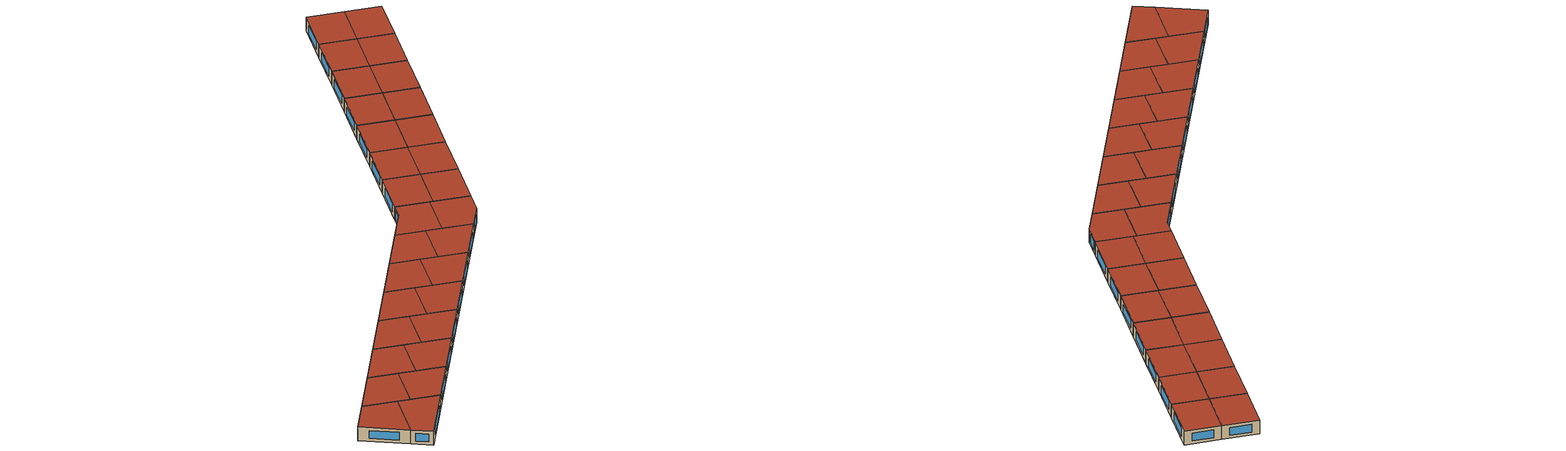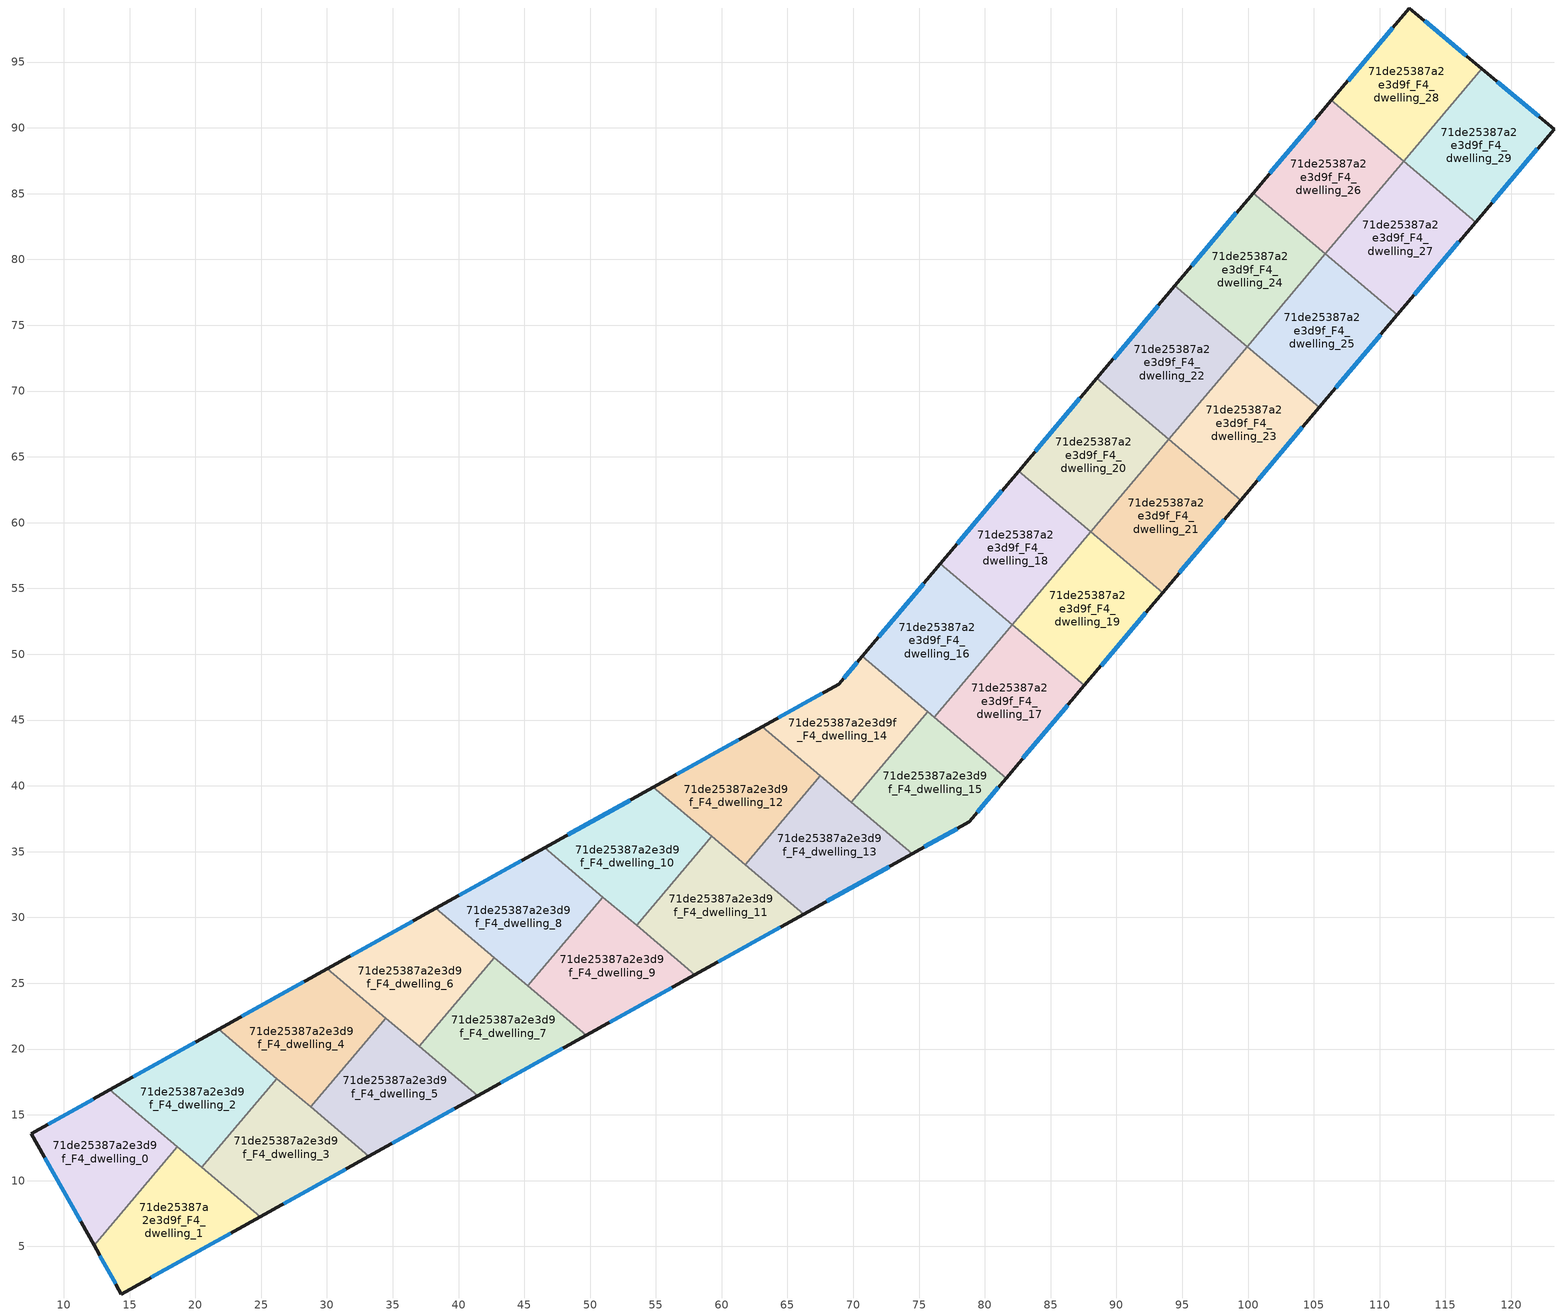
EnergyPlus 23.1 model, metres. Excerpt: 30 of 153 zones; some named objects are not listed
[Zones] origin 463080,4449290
71de25387a2e3d9f_F4_dwelling_0
 floor to 71de25387a2e3d9f_F3_dwelling_0 (EU_floor_Construction): 18.63,12.58 12.31,5.09 7.54,13.57 13.51,16.9 z12
 wall outside (EU_wall_Construction): 13.51,16.9 7.54,13.57 12.31,5.09 z12:15
 wall to 71de25387a2e3d9f_F4_dwelling_1 (EU_wall_Construction): 12.31,5.09 18.63,12.58 z12:15
 wall to 71de25387a2e3d9f_F4_dwelling_2 (EU_wall_Construction): 18.63,12.58 13.51,16.9 z12:15
 window (EU_Window_Construction): 8.56,11.75 11.29,6.9 / 12.23,16.18 8.82,14.28 z12.64:14.36
 roof outside (EU_roof_Construction): 12.31,5.09 18.63,12.58 13.51,16.9 7.54,13.57 z15
71de25387a2e3d9f_F4_dwelling_1
 floor to 71de25387a2e3d9f_F3_dwelling_1 (EU_floor_Construction): 24.93,7.26 14.39,1.38 12.31,5.09 18.63,12.58 z12
 wall outside (EU_wall_Construction): 12.31,5.09 14.39,1.38 24.93,7.26 z12:15
 wall to 71de25387a2e3d9f_F4_dwelling_3 (EU_wall_Construction): 24.93,7.26 20.5,11 z12:15
 wall to 71de25387a2e3d9f_F4_dwelling_2 (EU_wall_Construction): 20.5,11 18.63,12.58 z12:15
 window (EU_Window_Construction): 12.75,4.29 13.94,2.18 / 16.65,2.64 22.68,6 z12.64:14.36
 roof outside (EU_roof_Construction): 24.93,7.26 18.63,12.58 12.31,5.09 14.39,1.38 z15
71de25387a2e3d9f_F4_dwelling_10
 floor to 71de25387a2e3d9f_F3_dwelling_10 (EU_floor_Construction): 59.24,36.15 53.53,29.39 46.54,35.29 54.8,39.89 z12
 wall outside (EU_wall_Construction): 54.8,39.89 46.54,35.29 z12:15
 wall to 71de25387a2e3d9f_F4_dwelling_11 (EU_wall_Construction): 53.53,29.39 59.24,36.15 z12:15
 wall to 71de25387a2e3d9f_F4_dwelling_8 (EU_wall_Construction): 46.54,35.29 50.98,31.55 z12:15
 wall to 71de25387a2e3d9f_F4_dwelling_12 (EU_wall_Construction): 59.24,36.15 54.8,39.89 z12:15
 wall to 71de25387a2e3d9f_F4_dwelling_9 (EU_wall_Construction): 50.98,31.55 53.53,29.39 z12:15
 window (EU_Window_Construction): 53.03,38.9 48.31,36.28 z12.64:14.36
 roof outside (EU_roof_Construction): 53.53,29.39 59.24,36.15 54.8,39.89 46.54,35.29 z15
71de25387a2e3d9f_F4_dwelling_11
 floor to 71de25387a2e3d9f_F3_dwelling_11 (EU_floor_Construction): 66.22,30.25 57.97,25.66 53.53,29.39 59.24,36.15 z12
 wall outside (EU_wall_Construction): 57.97,25.66 66.22,30.25 z12:15
 wall to 71de25387a2e3d9f_F4_dwelling_9 (EU_wall_Construction): 53.53,29.39 57.97,25.66 z12:15
 wall to 71de25387a2e3d9f_F4_dwelling_13 (EU_wall_Construction): 66.22,30.25 61.79,33.99 z12:15
 wall to 71de25387a2e3d9f_F4_dwelling_12 (EU_wall_Construction): 61.79,33.99 59.24,36.15 z12:15
 window (EU_Window_Construction): 59.73,26.64 64.45,29.27 z12.64:14.36
 roof outside (EU_roof_Construction): 66.22,30.25 59.24,36.15 53.53,29.39 57.97,25.66 z15
71de25387a2e3d9f_F4_dwelling_12
 floor to 71de25387a2e3d9f_F3_dwelling_12 (EU_floor_Construction): 67.49,40.75 61.79,33.99 54.8,39.89 63.06,44.49 z12
 wall outside (EU_wall_Construction): 63.06,44.49 54.8,39.89 z12:15
 wall to 71de25387a2e3d9f_F4_dwelling_13 (EU_wall_Construction): 61.79,33.99 67.49,40.75 z12:15
 wall to 71de25387a2e3d9f_F4_dwelling_14 (EU_wall_Construction): 67.49,40.75 63.06,44.49 z12:15
 window (EU_Window_Construction): 61.29,43.5 56.57,40.88 z12.64:14.36
 roof outside (EU_roof_Construction): 61.79,33.99 67.49,40.75 63.06,44.49 54.8,39.89 z15
71de25387a2e3d9f_F4_dwelling_13
 floor to 71de25387a2e3d9f_F3_dwelling_13 (EU_floor_Construction): 74.48,34.86 66.22,30.25 61.79,33.99 67.49,40.75 z12
 wall outside (EU_wall_Construction): 66.22,30.25 74.48,34.86 z12:15
 wall to 71de25387a2e3d9f_F4_dwelling_15 (EU_wall_Construction): 74.48,34.86 69.86,38.75 z12:15
 wall to 71de25387a2e3d9f_F4_dwelling_14 (EU_wall_Construction): 69.86,38.75 67.49,40.75 z12:15
 window (EU_Window_Construction): 67.99,31.24 72.71,33.87 z12.64:14.36
 roof outside (EU_roof_Construction): 74.48,34.86 67.49,40.75 61.79,33.99 66.22,30.25 z15
71de25387a2e3d9f_F4_dwelling_14
 floor to 71de25387a2e3d9f_F3_dwelling_14 (EU_floor_Construction): 75.66,45.62 69.86,38.75 63.06,44.49 68.9,47.74 70.66,49.83 z12
 wall outside (EU_wall_Construction): 70.66,49.83 68.9,47.74 63.06,44.49 z12:15
 wall to 71de25387a2e3d9f_F4_dwelling_15 (EU_wall_Construction): 69.86,38.75 75.66,45.62 z12:15
 wall to 71de25387a2e3d9f_F4_dwelling_16 (EU_wall_Construction): 75.66,45.62 70.66,49.83 z12:15
 window (EU_Window_Construction): 67.65,47.04 64.31,45.19 / 70.29,49.38 69.27,48.19 z12.64:14.36
 roof outside (EU_roof_Construction): 69.86,38.75 75.66,45.62 70.66,49.83 68.9,47.74 63.06,44.49 z15
71de25387a2e3d9f_F4_dwelling_15
 floor to 71de25387a2e3d9f_F3_dwelling_15 (EU_floor_Construction): 81.62,40.59 78.81,37.27 74.48,34.86 69.86,38.75 75.66,45.62 z12
 wall outside (EU_wall_Construction): 74.48,34.86 78.81,37.27 81.62,40.59 z12:15
 wall to 71de25387a2e3d9f_F4_dwelling_17 (EU_wall_Construction): 81.62,40.59 76.14,45.21 z12:15
 wall to 71de25387a2e3d9f_F4_dwelling_16 (EU_wall_Construction): 76.14,45.21 75.65,45.62 z12:15
 window (EU_Window_Construction): 75.41,35.37 77.88,36.75 / 79.41,37.98 81.02,39.88 z12.64:14.36
 roof outside (EU_roof_Construction): 78.81,37.27 81.62,40.59 75.66,45.62 69.86,38.75 74.48,34.86 z15
71de25387a2e3d9f_F4_dwelling_16
 floor to 71de25387a2e3d9f_F3_dwelling_16 (EU_floor_Construction): 82.09,52.26 76.14,45.21 70.66,49.83 76.61,56.88 z12
 wall outside (EU_wall_Construction): 76.61,56.88 70.66,49.83 z12:15
 wall to 71de25387a2e3d9f_F4_dwelling_17 (EU_wall_Construction): 76.14,45.21 82.09,52.26 z12:15
 wall to 71de25387a2e3d9f_F4_dwelling_18 (EU_wall_Construction): 82.09,52.26 76.61,56.88 z12:15
 window (EU_Window_Construction): 75.34,55.37 71.94,51.34 z12.64:14.36
 roof outside (EU_roof_Construction): 76.14,45.21 82.09,52.26 76.61,56.88 70.66,49.83 z15
71de25387a2e3d9f_F4_dwelling_17
 floor to 71de25387a2e3d9f_F3_dwelling_17 (EU_floor_Construction): 87.57,47.63 81.62,40.59 76.14,45.21 82.09,52.26 z12
 wall outside (EU_wall_Construction): 81.62,40.59 87.57,47.63 z12:15
 wall to 71de25387a2e3d9f_F4_dwelling_19 (EU_wall_Construction): 87.57,47.63 82.09,52.25 z12:15
 window (EU_Window_Construction): 82.89,42.1 86.29,46.12 z12.64:14.36
 roof outside (EU_roof_Construction): 81.62,40.59 87.57,47.63 82.09,52.26 76.14,45.21 z15
71de25387a2e3d9f_F4_dwelling_18
 floor to 71de25387a2e3d9f_F3_dwelling_18 (EU_floor_Construction): 88.03,59.3 82.09,52.25 76.61,56.88 82.55,63.92 z12
 wall outside (EU_wall_Construction): 82.55,63.92 76.61,56.88 z12:15
 wall to 71de25387a2e3d9f_F4_dwelling_19 (EU_wall_Construction): 82.09,52.25 88.03,59.3 z12:15
 wall to 71de25387a2e3d9f_F4_dwelling_20 (EU_wall_Construction): 88.03,59.3 82.55,63.92 z12:15
 window (EU_Window_Construction): 81.28,62.41 77.88,58.38 z12.64:14.36
 roof outside (EU_roof_Construction): 82.09,52.25 88.03,59.3 82.55,63.92 76.61,56.88 z15
71de25387a2e3d9f_F4_dwelling_19
 floor to 71de25387a2e3d9f_F3_dwelling_19 (EU_floor_Construction): 93.51,54.68 87.57,47.63 82.09,52.25 88.03,59.3 z12
 wall outside (EU_wall_Construction): 87.57,47.63 93.51,54.68 z12:15
 wall to 71de25387a2e3d9f_F4_dwelling_21 (EU_wall_Construction): 93.51,54.68 88.03,59.3 z12:15
 window (EU_Window_Construction): 88.84,49.14 92.24,53.17 z12.64:14.36
 roof outside (EU_roof_Construction): 87.57,47.63 93.51,54.68 88.03,59.3 82.09,52.25 z15
71de25387a2e3d9f_F4_dwelling_2
 floor to 71de25387a2e3d9f_F3_dwelling_2 (EU_floor_Construction): 26.2,17.75 20.5,11 13.51,16.9 21.77,21.49 z12
 wall outside (EU_wall_Construction): 21.77,21.49 13.51,16.9 z12:15
 wall to 71de25387a2e3d9f_F4_dwelling_3 (EU_wall_Construction): 20.5,11 26.2,17.75 z12:15
 wall to 71de25387a2e3d9f_F4_dwelling_4 (EU_wall_Construction): 26.2,17.75 21.77,21.49 z12:15
 window (EU_Window_Construction): 20,20.51 15.28,17.88 z12.64:14.36
 roof outside (EU_roof_Construction): 20.5,11 26.2,17.75 21.77,21.49 13.51,16.9 z15
71de25387a2e3d9f_F4_dwelling_20
 floor to 71de25387a2e3d9f_F3_dwelling_20 (EU_floor_Construction): 93.98,66.34 88.03,59.3 82.55,63.92 88.5,70.96 z12
 wall outside (EU_wall_Construction): 88.5,70.96 82.55,63.92 z12:15
 wall to 71de25387a2e3d9f_F4_dwelling_21 (EU_wall_Construction): 88.03,59.3 93.98,66.34 z12:15
 wall to 71de25387a2e3d9f_F4_dwelling_22 (EU_wall_Construction): 93.98,66.34 88.5,70.96 z12:15
 window (EU_Window_Construction): 87.23,69.45 83.83,65.43 z12.64:14.36
 roof outside (EU_roof_Construction): 88.03,59.3 93.98,66.34 88.5,70.96 82.55,63.92 z15
71de25387a2e3d9f_F4_dwelling_21
 floor to 71de25387a2e3d9f_F3_dwelling_21 (EU_floor_Construction): 99.46,61.72 93.51,54.68 88.03,59.3 93.98,66.34 z12
 wall outside (EU_wall_Construction): 93.51,54.68 99.46,61.72 z12:15
 wall to 71de25387a2e3d9f_F4_dwelling_23 (EU_wall_Construction): 99.46,61.72 93.98,66.34 z12:15
 window (EU_Window_Construction): 94.78,56.18 98.18,60.21 z12.64:14.36
 roof outside (EU_roof_Construction): 93.51,54.68 99.46,61.72 93.98,66.34 88.03,59.3 z15
71de25387a2e3d9f_F4_dwelling_22
 floor to 71de25387a2e3d9f_F3_dwelling_22 (EU_floor_Construction): 99.92,73.38 93.98,66.34 88.5,70.96 94.45,78 z12
 wall outside (EU_wall_Construction): 94.45,78 88.5,70.96 z12:15
 wall to 71de25387a2e3d9f_F4_dwelling_23 (EU_wall_Construction): 93.98,66.34 99.92,73.38 z12:15
 wall to 71de25387a2e3d9f_F4_dwelling_24 (EU_wall_Construction): 99.92,73.38 94.45,78 z12:15
 window (EU_Window_Construction): 93.17,76.5 89.77,72.47 z12.64:14.36
 roof outside (EU_roof_Construction): 93.98,66.34 99.92,73.38 94.45,78 88.5,70.96 z15
71de25387a2e3d9f_F4_dwelling_23
 floor to 71de25387a2e3d9f_F3_dwelling_23 (EU_floor_Construction): 105.4,68.76 99.46,61.72 93.98,66.34 99.92,73.38 z12
 wall outside (EU_wall_Construction): 99.46,61.72 105.4,68.76 z12:15
 wall to 71de25387a2e3d9f_F4_dwelling_25 (EU_wall_Construction): 105.4,68.76 99.92,73.38 z12:15
 window (EU_Window_Construction): 100.73,63.23 104.13,67.25 z12.64:14.36
 roof outside (EU_roof_Construction): 99.46,61.72 105.4,68.76 99.92,73.38 93.98,66.34 z15
71de25387a2e3d9f_F4_dwelling_24
 floor to 71de25387a2e3d9f_F3_dwelling_24 (EU_floor_Construction): 105.87,80.42 99.92,73.38 94.45,78 100.39,85.05 z12
 wall outside (EU_wall_Construction): 100.39,85.05 94.45,78 z12:15
 wall to 71de25387a2e3d9f_F4_dwelling_25 (EU_wall_Construction): 99.92,73.38 105.87,80.42 z12:15
 wall to 71de25387a2e3d9f_F4_dwelling_26 (EU_wall_Construction): 105.87,80.42 100.39,85.05 z12:15
 window (EU_Window_Construction): 99.12,83.54 95.72,79.51 z12.64:14.36
 roof outside (EU_roof_Construction): 99.92,73.38 105.87,80.42 100.39,85.05 94.45,78 z15
71de25387a2e3d9f_F4_dwelling_25
 floor to 71de25387a2e3d9f_F3_dwelling_25 (EU_floor_Construction): 111.34,75.8 105.4,68.76 99.92,73.38 105.87,80.42 z12
 wall outside (EU_wall_Construction): 105.4,68.76 111.34,75.8 z12:15
 wall to 71de25387a2e3d9f_F4_dwelling_27 (EU_wall_Construction): 111.34,75.8 105.87,80.42 z12:15
 window (EU_Window_Construction): 106.67,70.27 110.07,74.29 z12.64:14.36
 roof outside (EU_roof_Construction): 105.4,68.76 111.34,75.8 105.87,80.42 99.92,73.38 z15
71de25387a2e3d9f_F4_dwelling_26
 floor to 71de25387a2e3d9f_F3_dwelling_26 (EU_floor_Construction): 111.81,87.47 105.87,80.42 100.39,85.05 106.33,92.09 z12
 wall outside (EU_wall_Construction): 106.33,92.09 100.39,85.05 z12:15
 wall to 71de25387a2e3d9f_F4_dwelling_27 (EU_wall_Construction): 105.87,80.42 111.81,87.47 z12:15
 wall to 71de25387a2e3d9f_F4_dwelling_28 (EU_wall_Construction): 111.81,87.47 106.33,92.09 z12:15
 window (EU_Window_Construction): 105.06,90.58 101.66,86.55 z12.64:14.36
 roof outside (EU_roof_Construction): 105.87,80.42 111.81,87.47 106.33,92.09 100.39,85.05 z15
71de25387a2e3d9f_F4_dwelling_27
 floor to 71de25387a2e3d9f_F3_dwelling_27 (EU_floor_Construction): 117.29,82.84 111.34,75.8 105.87,80.42 111.81,87.47 z12
 wall outside (EU_wall_Construction): 111.34,75.8 117.29,82.84 z12:15
 wall to 71de25387a2e3d9f_F4_dwelling_29 (EU_wall_Construction): 117.29,82.84 111.82,87.46 z12:15
 wall to 71de25387a2e3d9f_F4_dwelling_28 (EU_wall_Construction): 111.82,87.46 111.81,87.47 z12:15
 window (EU_Window_Construction): 112.62,77.31 116.02,81.33 z12.64:14.36
 roof outside (EU_roof_Construction): 111.34,75.8 117.29,82.84 111.81,87.47 105.87,80.42 z15
71de25387a2e3d9f_F4_dwelling_28
 floor to 71de25387a2e3d9f_F3_dwelling_28 (EU_floor_Construction): 117.77,94.5 111.82,87.46 106.33,92.09 112.26,99.11 z12
 wall outside (EU_wall_Construction): 117.77,94.5 112.26,99.11 106.33,92.09 z12:15
 wall to 71de25387a2e3d9f_F4_dwelling_29 (EU_wall_Construction): 111.82,87.46 117.77,94.5 z12:15
 window (EU_Window_Construction): 116.59,95.49 113.44,98.12 / 110.99,97.6 107.6,93.59 z12.64:14.36
 roof outside (EU_roof_Construction): 111.82,87.46 117.77,94.5 112.26,99.11 106.33,92.09 z15
71de25387a2e3d9f_F4_dwelling_29
 floor to 71de25387a2e3d9f_F3_dwelling_29 (EU_floor_Construction): 123.25,89.91 117.29,82.84 111.82,87.46 117.77,94.5 z12
 wall outside (EU_wall_Construction): 117.29,82.84 123.25,89.91 117.77,94.5 z12:15
 window (EU_Window_Construction): 122.08,90.89 118.94,93.52 / 118.57,84.36 121.98,88.39 z12.64:14.36
 roof outside (EU_roof_Construction): 117.29,82.84 123.25,89.91 117.77,94.5 111.82,87.46 z15
71de25387a2e3d9f_F4_dwelling_3
 floor to 71de25387a2e3d9f_F3_dwelling_3 (EU_floor_Construction): 33.19,11.86 24.93,7.26 20.5,11 26.2,17.75 z12
 wall outside (EU_wall_Construction): 24.93,7.26 33.19,11.86 z12:15
 wall to 71de25387a2e3d9f_F4_dwelling_5 (EU_wall_Construction): 33.19,11.86 28.76,15.6 z12:15
 wall to 71de25387a2e3d9f_F4_dwelling_4 (EU_wall_Construction): 28.76,15.6 26.2,17.75 z12:15
 window (EU_Window_Construction): 26.7,8.24 31.42,10.87 z12.64:14.36
 roof outside (EU_roof_Construction): 33.19,11.86 26.2,17.75 20.5,11 24.93,7.26 z15
71de25387a2e3d9f_F4_dwelling_4
 floor to 71de25387a2e3d9f_F3_dwelling_4 (EU_floor_Construction): 34.46,22.35 28.76,15.6 21.77,21.49 30.03,26.09 z12
 wall outside (EU_wall_Construction): 30.03,26.09 21.77,21.49 z12:15
 wall to 71de25387a2e3d9f_F4_dwelling_5 (EU_wall_Construction): 28.76,15.6 34.46,22.35 z12:15
 wall to 71de25387a2e3d9f_F4_dwelling_6 (EU_wall_Construction): 34.46,22.35 30.03,26.09 z12:15
 window (EU_Window_Construction): 28.26,25.11 23.54,22.48 z12.64:14.36
 roof outside (EU_roof_Construction): 28.76,15.6 34.46,22.35 30.03,26.09 21.77,21.49 z15
71de25387a2e3d9f_F4_dwelling_5
 floor to 71de25387a2e3d9f_F3_dwelling_5 (EU_floor_Construction): 41.45,16.46 33.19,11.86 28.76,15.6 34.46,22.35 z12
 wall outside (EU_wall_Construction): 33.19,11.86 41.45,16.46 z12:15
 wall to 71de25387a2e3d9f_F4_dwelling_7 (EU_wall_Construction): 41.45,16.46 37.02,20.2 z12:15
 wall to 71de25387a2e3d9f_F4_dwelling_6 (EU_wall_Construction): 37.02,20.2 34.46,22.35 z12:15
 window (EU_Window_Construction): 34.96,12.84 39.68,15.47 z12.64:14.36
 roof outside (EU_roof_Construction): 41.45,16.46 34.46,22.35 28.76,15.6 33.19,11.86 z15
71de25387a2e3d9f_F4_dwelling_6
 floor to 71de25387a2e3d9f_F3_dwelling_6 (EU_floor_Construction): 42.72,26.95 37.02,20.2 30.03,26.09 38.29,30.69 z12
 wall outside (EU_wall_Construction): 38.29,30.69 30.03,26.09 z12:15
 wall to 71de25387a2e3d9f_F4_dwelling_7 (EU_wall_Construction): 37.02,20.2 42.72,26.95 z12:15
 wall to 71de25387a2e3d9f_F4_dwelling_8 (EU_wall_Construction): 42.72,26.95 38.29,30.69 z12:15
 window (EU_Window_Construction): 36.52,29.71 31.8,27.08 z12.64:14.36
 roof outside (EU_roof_Construction): 37.02,20.2 42.72,26.95 38.29,30.69 30.03,26.09 z15
71de25387a2e3d9f_F4_dwelling_7
 floor to 71de25387a2e3d9f_F3_dwelling_7 (EU_floor_Construction): 49.71,21.06 41.45,16.46 37.02,20.2 42.72,26.95 z12
 wall outside (EU_wall_Construction): 41.45,16.46 49.71,21.06 z12:15
 wall to 71de25387a2e3d9f_F4_dwelling_9 (EU_wall_Construction): 49.71,21.06 45.27,24.79 z12:15
 wall to 71de25387a2e3d9f_F4_dwelling_8 (EU_wall_Construction): 45.28,24.79 42.72,26.95 z12:15
 window (EU_Window_Construction): 43.22,17.44 47.94,20.07 z12.64:14.36
 roof outside (EU_roof_Construction): 49.71,21.06 42.72,26.95 37.02,20.2 41.45,16.46 z15
71de25387a2e3d9f_F4_dwelling_8
 floor to 71de25387a2e3d9f_F3_dwelling_8 (EU_floor_Construction): 50.98,31.55 45.28,24.79 38.29,30.69 46.54,35.29 z12
 wall outside (EU_wall_Construction): 46.54,35.29 38.29,30.69 z12:15
 wall to 71de25387a2e3d9f_F4_dwelling_9 (EU_wall_Construction): 45.28,24.79 50.98,31.55 z12:15
 window (EU_Window_Construction): 44.78,34.31 40.06,31.68 z12.64:14.36
 roof outside (EU_roof_Construction): 45.28,24.79 50.98,31.55 46.54,35.29 38.29,30.69 z15
71de25387a2e3d9f_F4_dwelling_9
 floor to 71de25387a2e3d9f_F3_dwelling_9 (EU_floor_Construction): 57.97,25.66 49.71,21.06 45.28,24.79 50.98,31.55 z12
 wall outside (EU_wall_Construction): 49.71,21.06 57.97,25.66 z12:15
 window (EU_Window_Construction): 51.48,22.04 56.2,24.67 z12.64:14.36
 roof outside (EU_roof_Construction): 57.97,25.66 50.98,31.55 45.28,24.79 49.71,21.06 z15
[Building]
EU S2 Campaign: North Axis=0; Terrain=City; Solar Distribution=FullExterior
[Site:Location]
Yerevan-Zvartnots.Intl.AP: Latitude=40.15; Longitude=44.383; Time Zone=4; Elevation=854
[SizingPeriod:WeatherFileDays]
AnnualSizingPeriod: Begin Month=1; Begin Day of Month=1; End Month=12; End Day of Month=31; Day of Week for Start Day=Monday; Use Weather File Daylight Saving Period=No; Use Weather File Rain and Snow Indicators=No
[MATERIAL]
EU_InternalMass_Material: Roughness=MediumRough; Thickness=0.1; Conductivity=1; Density=1800; Specific Heat=900; Thermal Absorptance=0.9; Solar Absorptance=0.7; Visible Absorptance=0.7
[MATERIAL:NOMASS] Roughness=MediumRough; Thermal Absorptance=0.9; Solar Absorptance=0.7; Visible Absorptance=0.7
Name | Thermal Resistance
EU_wall_NoMass | 1.05043
EU_roof_NoMass | 1.45357
EU_floor_NoMass | 0.478065
[WINDOWMATERIAL:SIMPLEGLAZINGSYSTEM]
EU_Window_SimpleGlazing: UFactor=2.5566; Solar Heat Gain Coefficient=0.75; Visible Transmittance=0.75
[CONSTRUCTION]
EU_wall_Construction: EU_wall_NoMass
EU_roof_Construction: EU_roof_NoMass
EU_floor_Construction: EU_floor_NoMass
EU_Window_Construction: EU_Window_SimpleGlazing
EU_InternalMass_Construction: EU_InternalMass_Material
[ZONE] Type=1; Multiplier=1; Ceiling Height=autocalculate; Floor Area=autocalculate; Part of Total Floor Area=Yes
Name | Volume
71de25387a2e3d9f_F4_dwelling_0 | 198.166
71de25387a2e3d9f_F4_dwelling_1; 71de25387a2e3d9f_F4_dwelling_8; 71de25387a2e3d9f_F4_dwelling_9 | 198.153
71de25387a2e3d9f_F4_dwelling_10 | 198.168
71de25387a2e3d9f_F4_dwelling_11 | 198.151
71de25387a2e3d9f_F4_dwelling_12 | 198.15
71de25387a2e3d9f_F4_dwelling_13; 71de25387a2e3d9f_F4_dwelling_7 | 198.135
71de25387a2e3d9f_F4_dwelling_14; 71de25387a2e3d9f_F4_dwelling_24 | 198.144
71de25387a2e3d9f_F4_dwelling_15 | 198.145
71de25387a2e3d9f_F4_dwelling_16 | 198.121
71de25387a2e3d9f_F4_dwelling_17 | 198.178
71de25387a2e3d9f_F4_dwelling_18; 71de25387a2e3d9f_F4_dwelling_19; 71de25387a2e3d9f_F4_dwelling_2; 71de25387a2e3d9f_F4_dwelling_20; 71de25387a2e3d9f_F4_dwelling_21 | 198.16
71de25387a2e3d9f_F4_dwelling_22 | 198.164
71de25387a2e3d9f_F4_dwelling_23 | 198.161
71de25387a2e3d9f_F4_dwelling_25 | 198.152
71de25387a2e3d9f_F4_dwelling_26 | 198.13
71de25387a2e3d9f_F4_dwelling_27 | 198.165
71de25387a2e3d9f_F4_dwelling_28 | 198.157
71de25387a2e3d9f_F4_dwelling_29 | 198.149
71de25387a2e3d9f_F4_dwelling_3 | 198.142
71de25387a2e3d9f_F4_dwelling_4 | 198.156
71de25387a2e3d9f_F4_dwelling_5; 71de25387a2e3d9f_F4_dwelling_6 | 198.155
[INTERNALMASS] Construction=EU_InternalMass_Construction
Name | Zone or ZoneList | Surface Area
71de25387a2e3d9f_F4_dwelling_0_EU_InternalMass | 71de25387a2e3d9f_F4_dwelling_0 | 66.0557
71de25387a2e3d9f_F4_dwelling_1_EU_InternalMass | 71de25387a2e3d9f_F4_dwelling_1 | 66.0489
71de25387a2e3d9f_F4_dwelling_2_EU_InternalMass | 71de25387a2e3d9f_F4_dwelling_2 | 66.0531
71de25387a2e3d9f_F4_dwelling_3_EU_InternalMass | 71de25387a2e3d9f_F4_dwelling_3 | 66.0464
71de25387a2e3d9f_F4_dwelling_4_EU_InternalMass | 71de25387a2e3d9f_F4_dwelling_4 | 66.0541
71de25387a2e3d9f_F4_dwelling_5_EU_InternalMass | 71de25387a2e3d9f_F4_dwelling_5 | 66.0515
71de25387a2e3d9f_F4_dwelling_6_EU_InternalMass | 71de25387a2e3d9f_F4_dwelling_6 | 66.0507
71de25387a2e3d9f_F4_dwelling_7_EU_InternalMass | 71de25387a2e3d9f_F4_dwelling_7 | 66.0472
71de25387a2e3d9f_F4_dwelling_8_EU_InternalMass | 71de25387a2e3d9f_F4_dwelling_8 | 66.0531
71de25387a2e3d9f_F4_dwelling_9_EU_InternalMass | 71de25387a2e3d9f_F4_dwelling_9 | 66.049
71de25387a2e3d9f_F4_dwelling_10_EU_InternalMass | 71de25387a2e3d9f_F4_dwelling_10 | 66.0572
71de25387a2e3d9f_F4_dwelling_11_EU_InternalMass | 71de25387a2e3d9f_F4_dwelling_11 | 66.0488
71de25387a2e3d9f_F4_dwelling_12_EU_InternalMass | 71de25387a2e3d9f_F4_dwelling_12 | 66.05
71de25387a2e3d9f_F4_dwelling_13_EU_InternalMass | 71de25387a2e3d9f_F4_dwelling_13 | 66.0451
71de25387a2e3d9f_F4_dwelling_14_EU_InternalMass | 71de25387a2e3d9f_F4_dwelling_14 | 66.0475
71de25387a2e3d9f_F4_dwelling_15_EU_InternalMass | 71de25387a2e3d9f_F4_dwelling_15 | 66.0476
71de25387a2e3d9f_F4_dwelling_16_EU_InternalMass | 71de25387a2e3d9f_F4_dwelling_16 | 66.04
71de25387a2e3d9f_F4_dwelling_17_EU_InternalMass | 71de25387a2e3d9f_F4_dwelling_17 | 66.0593
71de25387a2e3d9f_F4_dwelling_18_EU_InternalMass | 71de25387a2e3d9f_F4_dwelling_18 | 66.053
71de25387a2e3d9f_F4_dwelling_19_EU_InternalMass | 71de25387a2e3d9f_F4_dwelling_19 | 66.05
71de25387a2e3d9f_F4_dwelling_20_EU_InternalMass | 71de25387a2e3d9f_F4_dwelling_20 | 66.05
71de25387a2e3d9f_F4_dwelling_21_EU_InternalMass | 71de25387a2e3d9f_F4_dwelling_21 | 66.0553
71de25387a2e3d9f_F4_dwelling_22_EU_InternalMass | 71de25387a2e3d9f_F4_dwelling_22 | 66.053
71de25387a2e3d9f_F4_dwelling_23_EU_InternalMass | 71de25387a2e3d9f_F4_dwelling_23 | 66.0535
71de25387a2e3d9f_F4_dwelling_24_EU_InternalMass | 71de25387a2e3d9f_F4_dwelling_24 | 66.0467
71de25387a2e3d9f_F4_dwelling_25_EU_InternalMass | 71de25387a2e3d9f_F4_dwelling_25 | 66.0519
71de25387a2e3d9f_F4_dwelling_26_EU_InternalMass | 71de25387a2e3d9f_F4_dwelling_26 | 66.0449
71de25387a2e3d9f_F4_dwelling_27_EU_InternalMass | 71de25387a2e3d9f_F4_dwelling_27 | 66.0567
71de25387a2e3d9f_F4_dwelling_28_EU_InternalMass | 71de25387a2e3d9f_F4_dwelling_28 | 66.0533
71de25387a2e3d9f_F4_dwelling_29_EU_InternalMass | 71de25387a2e3d9f_F4_dwelling_29 | 66.05
[OTHEREQUIPMENT] Fuel Type=Electricity; Design Level Calculation Method=Watts/Area; Power per Zone Floor Area=1; Fraction Latent=0; Fraction Radiant=0; Fraction Lost=0; Carbon Dioxide Generation Rate=0; EndUse Subcategory=EU_Step8_InternalGains
Name | Zone or ZoneList or Space or SpaceList | Schedule
EU_Step8_InternalGain_71de25387a2e3d9f_F4_dwelling_0_f000 | 71de25387a2e3d9f_F4_dwelling_0 | EU_Step8_GainSchedule_71de25387a2e3d9f_F4_dwelling_0_f000
EU_Step8_InternalGain_71de25387a2e3d9f_F4_dwelling_1_f000 | 71de25387a2e3d9f_F4_dwelling_1 | EU_Step8_GainSchedule_71de25387a2e3d9f_F4_dwelling_1_f000
EU_Step8_InternalGain_71de25387a2e3d9f_F4_dwelling_2_f000 | 71de25387a2e3d9f_F4_dwelling_2 | EU_Step8_GainSchedule_71de25387a2e3d9f_F4_dwelling_2_f000
EU_Step8_InternalGain_71de25387a2e3d9f_F4_dwelling_3_f000 | 71de25387a2e3d9f_F4_dwelling_3 | EU_Step8_GainSchedule_71de25387a2e3d9f_F4_dwelling_3_f000
EU_Step8_InternalGain_71de25387a2e3d9f_F4_dwelling_4_f000 | 71de25387a2e3d9f_F4_dwelling_4 | EU_Step8_GainSchedule_71de25387a2e3d9f_F4_dwelling_4_f000
EU_Step8_InternalGain_71de25387a2e3d9f_F4_dwelling_5_f000 | 71de25387a2e3d9f_F4_dwelling_5 | EU_Step8_GainSchedule_71de25387a2e3d9f_F4_dwelling_5_f000
EU_Step8_InternalGain_71de25387a2e3d9f_F4_dwelling_6_f000 | 71de25387a2e3d9f_F4_dwelling_6 | EU_Step8_GainSchedule_71de25387a2e3d9f_F4_dwelling_6_f000
EU_Step8_InternalGain_71de25387a2e3d9f_F4_dwelling_7_f000 | 71de25387a2e3d9f_F4_dwelling_7 | EU_Step8_GainSchedule_71de25387a2e3d9f_F4_dwelling_7_f000
EU_Step8_InternalGain_71de25387a2e3d9f_F4_dwelling_8_f000 | 71de25387a2e3d9f_F4_dwelling_8 | EU_Step8_GainSchedule_71de25387a2e3d9f_F4_dwelling_8_f000
EU_Step8_InternalGain_71de25387a2e3d9f_F4_dwelling_9_f000 | 71de25387a2e3d9f_F4_dwelling_9 | EU_Step8_GainSchedule_71de25387a2e3d9f_F4_dwelling_9_f000
EU_Step8_InternalGain_71de25387a2e3d9f_F4_dwelling_10_f000 | 71de25387a2e3d9f_F4_dwelling_10 | EU_Step8_GainSchedule_71de25387a2e3d9f_F4_dwelling_10_f000
EU_Step8_InternalGain_71de25387a2e3d9f_F4_dwelling_11_f000 | 71de25387a2e3d9f_F4_dwelling_11 | EU_Step8_GainSchedule_71de25387a2e3d9f_F4_dwelling_11_f000
EU_Step8_InternalGain_71de25387a2e3d9f_F4_dwelling_12_f000 | 71de25387a2e3d9f_F4_dwelling_12 | EU_Step8_GainSchedule_71de25387a2e3d9f_F4_dwelling_12_f000
EU_Step8_InternalGain_71de25387a2e3d9f_F4_dwelling_13_f000 | 71de25387a2e3d9f_F4_dwelling_13 | EU_Step8_GainSchedule_71de25387a2e3d9f_F4_dwelling_13_f000
EU_Step8_InternalGain_71de25387a2e3d9f_F4_dwelling_14_f000 | 71de25387a2e3d9f_F4_dwelling_14 | EU_Step8_GainSchedule_71de25387a2e3d9f_F4_dwelling_14_f000
EU_Step8_InternalGain_71de25387a2e3d9f_F4_dwelling_15_f000 | 71de25387a2e3d9f_F4_dwelling_15 | EU_Step8_GainSchedule_71de25387a2e3d9f_F4_dwelling_15_f000
EU_Step8_InternalGain_71de25387a2e3d9f_F4_dwelling_16_f000 | 71de25387a2e3d9f_F4_dwelling_16 | EU_Step8_GainSchedule_71de25387a2e3d9f_F4_dwelling_16_f000
EU_Step8_InternalGain_71de25387a2e3d9f_F4_dwelling_17_f000 | 71de25387a2e3d9f_F4_dwelling_17 | EU_Step8_GainSchedule_71de25387a2e3d9f_F4_dwelling_17_f000
EU_Step8_InternalGain_71de25387a2e3d9f_F4_dwelling_18_f000 | 71de25387a2e3d9f_F4_dwelling_18 | EU_Step8_GainSchedule_71de25387a2e3d9f_F4_dwelling_18_f000
EU_Step8_InternalGain_71de25387a2e3d9f_F4_dwelling_19_f000 | 71de25387a2e3d9f_F4_dwelling_19 | EU_Step8_GainSchedule_71de25387a2e3d9f_F4_dwelling_19_f000
EU_Step8_InternalGain_71de25387a2e3d9f_F4_dwelling_20_f000 | 71de25387a2e3d9f_F4_dwelling_20 | EU_Step8_GainSchedule_71de25387a2e3d9f_F4_dwelling_20_f000
EU_Step8_InternalGain_71de25387a2e3d9f_F4_dwelling_21_f000 | 71de25387a2e3d9f_F4_dwelling_21 | EU_Step8_GainSchedule_71de25387a2e3d9f_F4_dwelling_21_f000
EU_Step8_InternalGain_71de25387a2e3d9f_F4_dwelling_22_f000 | 71de25387a2e3d9f_F4_dwelling_22 | EU_Step8_GainSchedule_71de25387a2e3d9f_F4_dwelling_22_f000
EU_Step8_InternalGain_71de25387a2e3d9f_F4_dwelling_23_f000 | 71de25387a2e3d9f_F4_dwelling_23 | EU_Step8_GainSchedule_71de25387a2e3d9f_F4_dwelling_23_f000
EU_Step8_InternalGain_71de25387a2e3d9f_F4_dwelling_24_f000 | 71de25387a2e3d9f_F4_dwelling_24 | EU_Step8_GainSchedule_71de25387a2e3d9f_F4_dwelling_24_f000
EU_Step8_InternalGain_71de25387a2e3d9f_F4_dwelling_25_f000 | 71de25387a2e3d9f_F4_dwelling_25 | EU_Step8_GainSchedule_71de25387a2e3d9f_F4_dwelling_25_f000
EU_Step8_InternalGain_71de25387a2e3d9f_F4_dwelling_26_f000 | 71de25387a2e3d9f_F4_dwelling_26 | EU_Step8_GainSchedule_71de25387a2e3d9f_F4_dwelling_26_f000
EU_Step8_InternalGain_71de25387a2e3d9f_F4_dwelling_27_f000 | 71de25387a2e3d9f_F4_dwelling_27 | EU_Step8_GainSchedule_71de25387a2e3d9f_F4_dwelling_27_f000
EU_Step8_InternalGain_71de25387a2e3d9f_F4_dwelling_28_f000 | 71de25387a2e3d9f_F4_dwelling_28 | EU_Step8_GainSchedule_71de25387a2e3d9f_F4_dwelling_28_f000
EU_Step8_InternalGain_71de25387a2e3d9f_F4_dwelling_29_f000 | 71de25387a2e3d9f_F4_dwelling_29 | EU_Step8_GainSchedule_71de25387a2e3d9f_F4_dwelling_29_f000
[ZONEVENTILATION:DESIGNFLOWRATE] Schedule=EU_AlwaysOn; Design Flow Rate Calculation Method=AirChanges/Hour; Air Changes per Hour=0.557805; Ventilation Type=Natural; Fan Pressure Rise=0; Fan Total Efficiency=1; Constant Term Coefficient=1; Temperature Term Coefficient=0; Velocity Term Coefficient=0; Velocity Squared Term Coefficient=0; Minimum Indoor Temperature=-100; Maximum Indoor Temperature=100; Delta Temperature=-100; Minimum Outdoor Temperature=-100; Maximum Outdoor Temperature=100; Maximum Wind Speed=40
Name | Zone or ZoneList or Space or SpaceList
EU_ConstantAir_71de25387a2e3d9f_F4_dwelling_0 | 71de25387a2e3d9f_F4_dwelling_0
EU_ConstantAir_71de25387a2e3d9f_F4_dwelling_1 | 71de25387a2e3d9f_F4_dwelling_1
EU_ConstantAir_71de25387a2e3d9f_F4_dwelling_2 | 71de25387a2e3d9f_F4_dwelling_2
EU_ConstantAir_71de25387a2e3d9f_F4_dwelling_3 | 71de25387a2e3d9f_F4_dwelling_3
EU_ConstantAir_71de25387a2e3d9f_F4_dwelling_4 | 71de25387a2e3d9f_F4_dwelling_4
EU_ConstantAir_71de25387a2e3d9f_F4_dwelling_5 | 71de25387a2e3d9f_F4_dwelling_5
EU_ConstantAir_71de25387a2e3d9f_F4_dwelling_6 | 71de25387a2e3d9f_F4_dwelling_6
EU_ConstantAir_71de25387a2e3d9f_F4_dwelling_7 | 71de25387a2e3d9f_F4_dwelling_7
EU_ConstantAir_71de25387a2e3d9f_F4_dwelling_8 | 71de25387a2e3d9f_F4_dwelling_8
EU_ConstantAir_71de25387a2e3d9f_F4_dwelling_9 | 71de25387a2e3d9f_F4_dwelling_9
EU_ConstantAir_71de25387a2e3d9f_F4_dwelling_10 | 71de25387a2e3d9f_F4_dwelling_10
EU_ConstantAir_71de25387a2e3d9f_F4_dwelling_11 | 71de25387a2e3d9f_F4_dwelling_11
EU_ConstantAir_71de25387a2e3d9f_F4_dwelling_12 | 71de25387a2e3d9f_F4_dwelling_12
EU_ConstantAir_71de25387a2e3d9f_F4_dwelling_13 | 71de25387a2e3d9f_F4_dwelling_13
EU_ConstantAir_71de25387a2e3d9f_F4_dwelling_14 | 71de25387a2e3d9f_F4_dwelling_14
EU_ConstantAir_71de25387a2e3d9f_F4_dwelling_15 | 71de25387a2e3d9f_F4_dwelling_15
EU_ConstantAir_71de25387a2e3d9f_F4_dwelling_16 | 71de25387a2e3d9f_F4_dwelling_16
EU_ConstantAir_71de25387a2e3d9f_F4_dwelling_17 | 71de25387a2e3d9f_F4_dwelling_17
EU_ConstantAir_71de25387a2e3d9f_F4_dwelling_18 | 71de25387a2e3d9f_F4_dwelling_18
EU_ConstantAir_71de25387a2e3d9f_F4_dwelling_19 | 71de25387a2e3d9f_F4_dwelling_19
EU_ConstantAir_71de25387a2e3d9f_F4_dwelling_20 | 71de25387a2e3d9f_F4_dwelling_20
EU_ConstantAir_71de25387a2e3d9f_F4_dwelling_21 | 71de25387a2e3d9f_F4_dwelling_21
EU_ConstantAir_71de25387a2e3d9f_F4_dwelling_22 | 71de25387a2e3d9f_F4_dwelling_22
EU_ConstantAir_71de25387a2e3d9f_F4_dwelling_23 | 71de25387a2e3d9f_F4_dwelling_23
EU_ConstantAir_71de25387a2e3d9f_F4_dwelling_24 | 71de25387a2e3d9f_F4_dwelling_24
EU_ConstantAir_71de25387a2e3d9f_F4_dwelling_25 | 71de25387a2e3d9f_F4_dwelling_25
EU_ConstantAir_71de25387a2e3d9f_F4_dwelling_26 | 71de25387a2e3d9f_F4_dwelling_26
EU_ConstantAir_71de25387a2e3d9f_F4_dwelling_27 | 71de25387a2e3d9f_F4_dwelling_27
EU_ConstantAir_71de25387a2e3d9f_F4_dwelling_28 | 71de25387a2e3d9f_F4_dwelling_28
EU_ConstantAir_71de25387a2e3d9f_F4_dwelling_29 | 71de25387a2e3d9f_F4_dwelling_29
[HVACTEMPLATE:ZONE:IDEALLOADSAIRSYSTEM] System Availability Schedule=EU_AlwaysOn; Maximum Heating Supply Air Temperature=50; Minimum Cooling Supply Air Temperature=13; Maximum Heating Supply Air Humidity Ratio=0.0156; Minimum Cooling Supply Air Humidity Ratio=0.0077; Heating Limit=NoLimit; Cooling Limit=NoLimit; Heating Availability Schedule=EU_AlwaysOn; Cooling Availability Schedule=EU_CoolingOff; Dehumidification Control Type=ConstantSensibleHeatRatio; Cooling Sensible Heat Ratio=0.7; Dehumidification Setpoint=60; Humidification Control Type=None; Humidification Setpoint=30; Outdoor Air Method=None; Outdoor Air Flow Rate per Person=0.00944; Outdoor Air Flow Rate per Zone Floor Area=0; Outdoor Air Flow Rate per Zone=0; Demand Controlled Ventilation Type=None; Outdoor Air Economizer Type=NoEconomizer; Heat Recovery Type=None; Sensible Heat Recovery Effectiveness=0.7; Latent Heat Recovery Effectiveness=0.65
Name | Template Thermostat
71de25387a2e3d9f_F4_dwelling_0 | EU_HeatOnly_71de25387a2e3d9f_F4_dwelling_0
71de25387a2e3d9f_F4_dwelling_1 | EU_HeatOnly_71de25387a2e3d9f_F4_dwelling_1
71de25387a2e3d9f_F4_dwelling_2 | EU_HeatOnly_71de25387a2e3d9f_F4_dwelling_2
71de25387a2e3d9f_F4_dwelling_3 | EU_HeatOnly_71de25387a2e3d9f_F4_dwelling_3
71de25387a2e3d9f_F4_dwelling_4 | EU_HeatOnly_71de25387a2e3d9f_F4_dwelling_4
71de25387a2e3d9f_F4_dwelling_5 | EU_HeatOnly_71de25387a2e3d9f_F4_dwelling_5
71de25387a2e3d9f_F4_dwelling_6 | EU_HeatOnly_71de25387a2e3d9f_F4_dwelling_6
71de25387a2e3d9f_F4_dwelling_7 | EU_HeatOnly_71de25387a2e3d9f_F4_dwelling_7
71de25387a2e3d9f_F4_dwelling_8 | EU_HeatOnly_71de25387a2e3d9f_F4_dwelling_8
71de25387a2e3d9f_F4_dwelling_9 | EU_HeatOnly_71de25387a2e3d9f_F4_dwelling_9
71de25387a2e3d9f_F4_dwelling_10 | EU_HeatOnly_71de25387a2e3d9f_F4_dwelling_10
71de25387a2e3d9f_F4_dwelling_11 | EU_HeatOnly_71de25387a2e3d9f_F4_dwelling_11
71de25387a2e3d9f_F4_dwelling_12 | EU_HeatOnly_71de25387a2e3d9f_F4_dwelling_12
71de25387a2e3d9f_F4_dwelling_13 | EU_HeatOnly_71de25387a2e3d9f_F4_dwelling_13
71de25387a2e3d9f_F4_dwelling_14 | EU_HeatOnly_71de25387a2e3d9f_F4_dwelling_14
71de25387a2e3d9f_F4_dwelling_15 | EU_HeatOnly_71de25387a2e3d9f_F4_dwelling_15
71de25387a2e3d9f_F4_dwelling_16 | EU_HeatOnly_71de25387a2e3d9f_F4_dwelling_16
71de25387a2e3d9f_F4_dwelling_17 | EU_HeatOnly_71de25387a2e3d9f_F4_dwelling_17
71de25387a2e3d9f_F4_dwelling_18 | EU_HeatOnly_71de25387a2e3d9f_F4_dwelling_18
71de25387a2e3d9f_F4_dwelling_19 | EU_HeatOnly_71de25387a2e3d9f_F4_dwelling_19
71de25387a2e3d9f_F4_dwelling_20 | EU_HeatOnly_71de25387a2e3d9f_F4_dwelling_20
71de25387a2e3d9f_F4_dwelling_21 | EU_HeatOnly_71de25387a2e3d9f_F4_dwelling_21
71de25387a2e3d9f_F4_dwelling_22 | EU_HeatOnly_71de25387a2e3d9f_F4_dwelling_22
71de25387a2e3d9f_F4_dwelling_23 | EU_HeatOnly_71de25387a2e3d9f_F4_dwelling_23
71de25387a2e3d9f_F4_dwelling_24 | EU_HeatOnly_71de25387a2e3d9f_F4_dwelling_24
71de25387a2e3d9f_F4_dwelling_25 | EU_HeatOnly_71de25387a2e3d9f_F4_dwelling_25
71de25387a2e3d9f_F4_dwelling_26 | EU_HeatOnly_71de25387a2e3d9f_F4_dwelling_26
71de25387a2e3d9f_F4_dwelling_27 | EU_HeatOnly_71de25387a2e3d9f_F4_dwelling_27
71de25387a2e3d9f_F4_dwelling_28 | EU_HeatOnly_71de25387a2e3d9f_F4_dwelling_28
71de25387a2e3d9f_F4_dwelling_29 | EU_HeatOnly_71de25387a2e3d9f_F4_dwelling_29
[SIZING:ZONE] Zone Cooling Design Supply Air Temperature Input Method=SupplyAirTemperature; Zone Cooling Design Supply Air Temperature=13; Zone Heating Design Supply Air Temperature Input Method=SupplyAirTemperature; Zone Heating Design Supply Air Temperature=50; Zone Cooling Design Supply Air Humidity Ratio=0.008; Zone Heating Design Supply Air Humidity Ratio=0.008; Cooling Design Air Flow Method=DesignDay; Cooling Design Air Flow Rate=0; Cooling Minimum Air Flow per Zone Floor Area=0.000762; Cooling Minimum Air Flow=0; Cooling Minimum Air Flow Fraction=0.2; Heating Design Air Flow Method=DesignDay; Heating Design Air Flow Rate=0; Heating Maximum Air Flow per Zone Floor Area=0.002032; Heating Maximum Air Flow=0.141576; Heating Maximum Air Flow Fraction=0.3; Account for Dedicated Outdoor Air System=No; Dedicated Outdoor Air System Control Strategy=NeutralSupplyAir; Dedicated Outdoor Air Low Setpoint Temperature for Design=autosize; Dedicated Outdoor Air High Setpoint Temperature for Design=autosize; Zone Load Sizing Method=Sensible Load Only No Latent Load; Zone Latent Cooling Design Supply Air Humidity Ratio Input Method=HumidityRatioDifference; Zone Cooling Design Supply Air Humidity Ratio Difference=0.005; Zone Latent Heating Design Supply Air Humidity Ratio Input Method=HumidityRatioDifference; Zone Humidification Design Supply Air Humidity Ratio Difference=0.005
71de25387a2e3d9f_F4_dwelling_0; 71de25387a2e3d9f_F4_dwelling_1; 71de25387a2e3d9f_F4_dwelling_2; 71de25387a2e3d9f_F4_dwelling_3; 71de25387a2e3d9f_F4_dwelling_4; 71de25387a2e3d9f_F4_dwelling_5; 71de25387a2e3d9f_F4_dwelling_6; 71de25387a2e3d9f_F4_dwelling_7; 71de25387a2e3d9f_F4_dwelling_8; 71de25387a2e3d9f_F4_dwelling_9; 71de25387a2e3d9f_F4_dwelling_10; 71de25387a2e3d9f_F4_dwelling_11; 71de25387a2e3d9f_F4_dwelling_12; 71de25387a2e3d9f_F4_dwelling_13; 71de25387a2e3d9f_F4_dwelling_14; 71de25387a2e3d9f_F4_dwelling_15; 71de25387a2e3d9f_F4_dwelling_16; 71de25387a2e3d9f_F4_dwelling_17; 71de25387a2e3d9f_F4_dwelling_18; 71de25387a2e3d9f_F4_dwelling_19; 71de25387a2e3d9f_F4_dwelling_20; 71de25387a2e3d9f_F4_dwelling_21; 71de25387a2e3d9f_F4_dwelling_22; 71de25387a2e3d9f_F4_dwelling_23; 71de25387a2e3d9f_F4_dwelling_24; 71de25387a2e3d9f_F4_dwelling_25; 71de25387a2e3d9f_F4_dwelling_26; 71de25387a2e3d9f_F4_dwelling_27; 71de25387a2e3d9f_F4_dwelling_28; 71de25387a2e3d9f_F4_dwelling_29
[SCHEDULE:CONSTANT]
Name | Hourly Value
EU_AlwaysOn | 1
EU_CoolingOff | 0
[SCHEDULE:FILE] Column Number=1; Rows to Skip at Top=0; Number of Hours of Data=8760; Column Separator=Comma; Interpolate to Timestep=No; Minutes per Item=60; Adjust Schedule for Daylight Savings=Yes
Name | File
EU_Step8_GainSchedule_71de25387a2e3d9f_F4_dwelling_0_f000 | ../../schedules/71de25387a2e3d9f/71de25387a2e3d9f_F4_dwelling_0_f000_gain.csv
EU_Step8_GainSchedule_71de25387a2e3d9f_F4_dwelling_1_f000 | ../../schedules/71de25387a2e3d9f/71de25387a2e3d9f_F4_dwelling_1_f000_gain.csv
EU_Step8_GainSchedule_71de25387a2e3d9f_F4_dwelling_2_f000 | ../../schedules/71de25387a2e3d9f/71de25387a2e3d9f_F4_dwelling_2_f000_gain.csv
EU_Step8_GainSchedule_71de25387a2e3d9f_F4_dwelling_3_f000 | ../../schedules/71de25387a2e3d9f/71de25387a2e3d9f_F4_dwelling_3_f000_gain.csv
EU_Step8_GainSchedule_71de25387a2e3d9f_F4_dwelling_4_f000 | ../../schedules/71de25387a2e3d9f/71de25387a2e3d9f_F4_dwelling_4_f000_gain.csv
EU_Step8_GainSchedule_71de25387a2e3d9f_F4_dwelling_5_f000 | ../../schedules/71de25387a2e3d9f/71de25387a2e3d9f_F4_dwelling_5_f000_gain.csv
EU_Step8_GainSchedule_71de25387a2e3d9f_F4_dwelling_6_f000 | ../../schedules/71de25387a2e3d9f/71de25387a2e3d9f_F4_dwelling_6_f000_gain.csv
EU_Step8_GainSchedule_71de25387a2e3d9f_F4_dwelling_7_f000 | ../../schedules/71de25387a2e3d9f/71de25387a2e3d9f_F4_dwelling_7_f000_gain.csv
EU_Step8_GainSchedule_71de25387a2e3d9f_F4_dwelling_8_f000 | ../../schedules/71de25387a2e3d9f/71de25387a2e3d9f_F4_dwelling_8_f000_gain.csv
EU_Step8_GainSchedule_71de25387a2e3d9f_F4_dwelling_9_f000 | ../../schedules/71de25387a2e3d9f/71de25387a2e3d9f_F4_dwelling_9_f000_gain.csv
EU_Step8_GainSchedule_71de25387a2e3d9f_F4_dwelling_10_f000 | ../../schedules/71de25387a2e3d9f/71de25387a2e3d9f_F4_dwelling_10_f000_gain.csv
EU_Step8_GainSchedule_71de25387a2e3d9f_F4_dwelling_11_f000 | ../../schedules/71de25387a2e3d9f/71de25387a2e3d9f_F4_dwelling_11_f000_gain.csv
EU_Step8_GainSchedule_71de25387a2e3d9f_F4_dwelling_12_f000 | ../../schedules/71de25387a2e3d9f/71de25387a2e3d9f_F4_dwelling_12_f000_gain.csv
EU_Step8_GainSchedule_71de25387a2e3d9f_F4_dwelling_13_f000 | ../../schedules/71de25387a2e3d9f/71de25387a2e3d9f_F4_dwelling_13_f000_gain.csv
EU_Step8_GainSchedule_71de25387a2e3d9f_F4_dwelling_14_f000 | ../../schedules/71de25387a2e3d9f/71de25387a2e3d9f_F4_dwelling_14_f000_gain.csv
EU_Step8_GainSchedule_71de25387a2e3d9f_F4_dwelling_15_f000 | ../../schedules/71de25387a2e3d9f/71de25387a2e3d9f_F4_dwelling_15_f000_gain.csv
EU_Step8_GainSchedule_71de25387a2e3d9f_F4_dwelling_16_f000 | ../../schedules/71de25387a2e3d9f/71de25387a2e3d9f_F4_dwelling_16_f000_gain.csv
EU_Step8_GainSchedule_71de25387a2e3d9f_F4_dwelling_17_f000 | ../../schedules/71de25387a2e3d9f/71de25387a2e3d9f_F4_dwelling_17_f000_gain.csv
EU_Step8_GainSchedule_71de25387a2e3d9f_F4_dwelling_18_f000 | ../../schedules/71de25387a2e3d9f/71de25387a2e3d9f_F4_dwelling_18_f000_gain.csv
EU_Step8_GainSchedule_71de25387a2e3d9f_F4_dwelling_19_f000 | ../../schedules/71de25387a2e3d9f/71de25387a2e3d9f_F4_dwelling_19_f000_gain.csv
EU_Step8_GainSchedule_71de25387a2e3d9f_F4_dwelling_20_f000 | ../../schedules/71de25387a2e3d9f/71de25387a2e3d9f_F4_dwelling_20_f000_gain.csv
EU_Step8_GainSchedule_71de25387a2e3d9f_F4_dwelling_21_f000 | ../../schedules/71de25387a2e3d9f/71de25387a2e3d9f_F4_dwelling_21_f000_gain.csv
EU_Step8_GainSchedule_71de25387a2e3d9f_F4_dwelling_22_f000 | ../../schedules/71de25387a2e3d9f/71de25387a2e3d9f_F4_dwelling_22_f000_gain.csv
EU_Step8_GainSchedule_71de25387a2e3d9f_F4_dwelling_23_f000 | ../../schedules/71de25387a2e3d9f/71de25387a2e3d9f_F4_dwelling_23_f000_gain.csv
EU_Step8_GainSchedule_71de25387a2e3d9f_F4_dwelling_24_f000 | ../../schedules/71de25387a2e3d9f/71de25387a2e3d9f_F4_dwelling_24_f000_gain.csv
EU_Step8_GainSchedule_71de25387a2e3d9f_F4_dwelling_25_f000 | ../../schedules/71de25387a2e3d9f/71de25387a2e3d9f_F4_dwelling_25_f000_gain.csv
EU_Step8_GainSchedule_71de25387a2e3d9f_F4_dwelling_26_f000 | ../../schedules/71de25387a2e3d9f/71de25387a2e3d9f_F4_dwelling_26_f000_gain.csv
EU_Step8_GainSchedule_71de25387a2e3d9f_F4_dwelling_27_f000 | ../../schedules/71de25387a2e3d9f/71de25387a2e3d9f_F4_dwelling_27_f000_gain.csv
EU_Step8_GainSchedule_71de25387a2e3d9f_F4_dwelling_28_f000 | ../../schedules/71de25387a2e3d9f/71de25387a2e3d9f_F4_dwelling_28_f000_gain.csv
EU_Step8_GainSchedule_71de25387a2e3d9f_F4_dwelling_29_f000 | ../../schedules/71de25387a2e3d9f/71de25387a2e3d9f_F4_dwelling_29_f000_gain.csv
